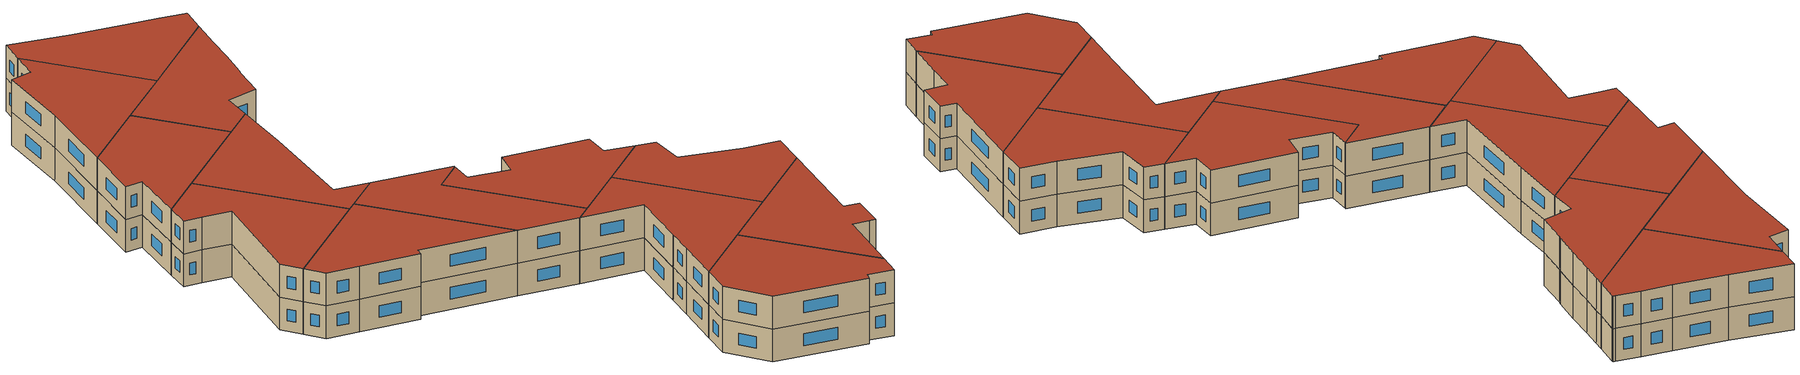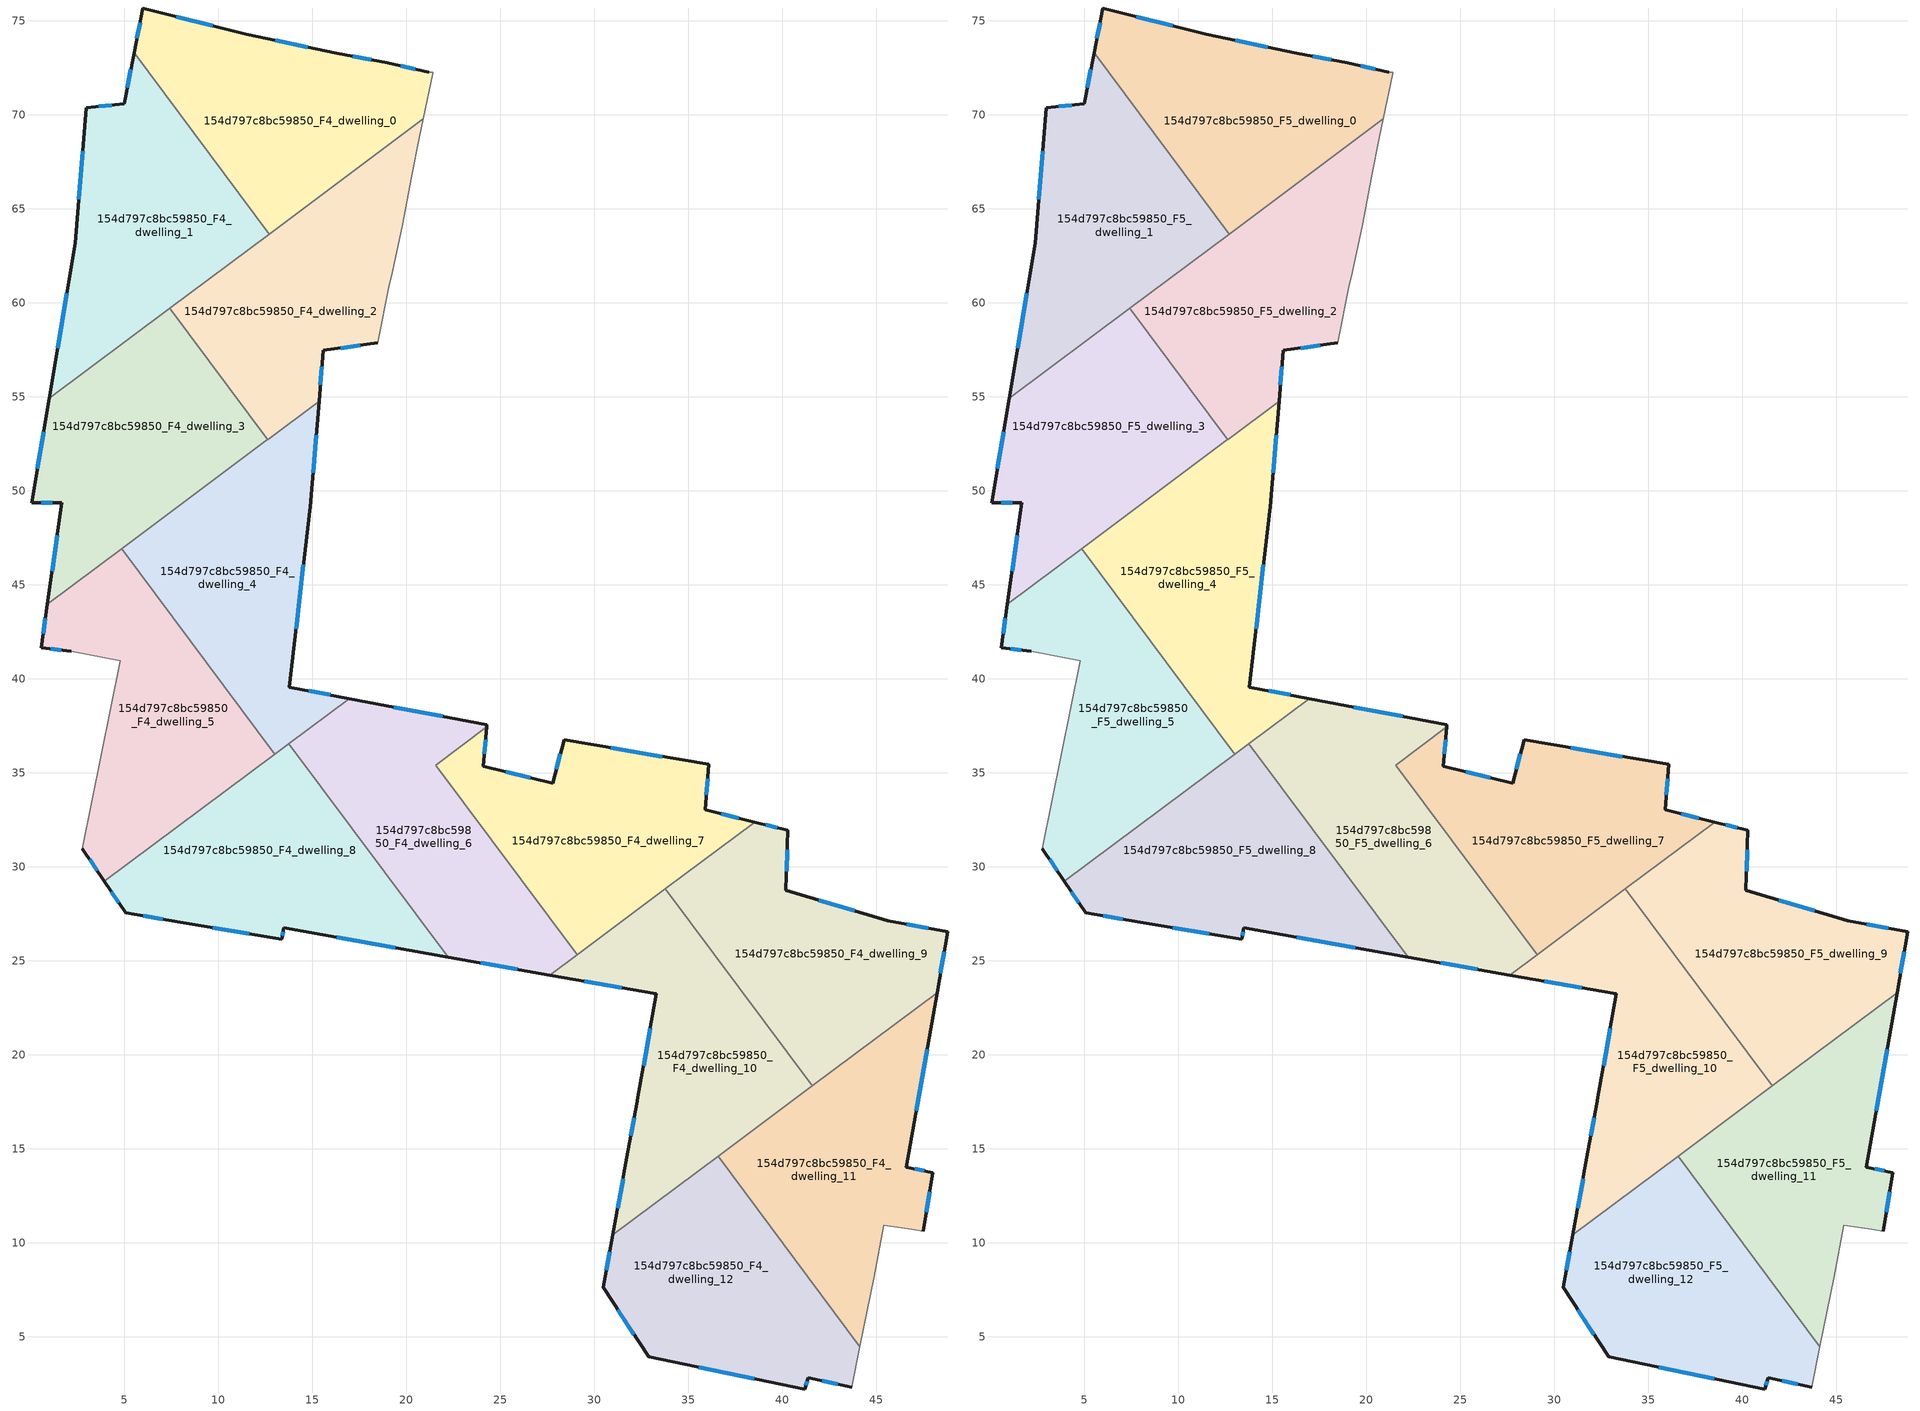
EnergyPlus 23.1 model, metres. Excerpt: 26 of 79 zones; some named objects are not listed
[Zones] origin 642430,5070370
154d797c8bc59850_F4_dwelling_0
 floor to 154d797c8bc59850_F3_dwelling_0 (EU_floor_Construction): 21.4,72.27 21.4,72.17 20.9,69.77 12.7,63.66 5.52,73.29 5.99,75.68 11.49,74.28 16.29,73.27 18.99,72.77 21.2,72.27 z12
 wall outside (EU_wall_Construction): 21.2,72.27 18.99,72.77 16.29,73.27 11.49,74.28 5.99,75.68 5.52,73.29 z12:15
 wall adiabatic (EU_wall_Construction): 20.9,69.77 21.4,72.17 21.4,72.27 21.2,72.27 z12:15
 wall to 154d797c8bc59850_F4_dwelling_1 (EU_wall_Construction): 5.52,73.29 12.7,63.66 z12:15
 wall to 154d797c8bc59850_F4_dwelling_2 (EU_wall_Construction): 12.7,63.66 20.9,69.77 z12:15
 window (EU_Window_Construction): 5.83,74.91 5.67,74.06 / 9.72,74.73 7.76,75.23 / 14.74,73.6 13.04,73.95 / 18.12,72.93 17.16,73.11 / 20.49,72.43 19.7,72.61 z12.97:14.03
154d797c8bc59850_F4_dwelling_1
 floor to 154d797c8bc59850_F3_dwelling_1 (EU_floor_Construction): 5.52,73.29 12.7,63.66 1,54.93 2.38,63.17 2.98,70.37 4.98,70.57 z12
 wall outside (EU_wall_Construction): 5.52,73.29 4.98,70.57 2.98,70.37 2.38,63.17 1,54.93 z12:15
 wall to 154d797c8bc59850_F4_dwelling_3 (EU_wall_Construction): 1,54.93 7.42,59.71 z12:15
 wall to 154d797c8bc59850_F4_dwelling_2 (EU_wall_Construction): 7.42,59.71 12.7,63.65 z12:15
 window (EU_Window_Construction): 2.79,68.05 2.57,65.49 / 4.34,70.51 3.63,70.44 / 5.35,72.41 5.16,71.45 / 1.94,60.51 1.45,57.58 z12.97:14.03
154d797c8bc59850_F4_dwelling_10
 floor to 154d797c8bc59850_F3_dwelling_10 (EU_floor_Construction): 33.79,28.82 41.6,18.34 30.99,10.42 31.79,14.83 32.29,17.53 32.3,17.58 33.29,23.23 27.64,24.23 z12
 wall outside (EU_wall_Construction): 27.64,24.23 33.29,23.23 32.3,17.58 32.29,17.53 31.79,14.83 30.99,10.42 z12:15
 wall to 154d797c8bc59850_F4_dwelling_9 (EU_wall_Construction): 41.6,18.34 33.79,28.82 z12:15
 wall to 154d797c8bc59850_F4_dwelling_7 (EU_wall_Construction): 33.79,28.82 29.09,25.31 z12:15
 wall to 154d797c8bc59850_F4_dwelling_12 (EU_wall_Construction): 30.99,10.42 36.58,14.59 z12:15
 wall to 154d797c8bc59850_F4_dwelling_6 (EU_wall_Construction): 29.09,25.31 27.64,24.23 z12:15
 wall to 154d797c8bc59850_F4_dwelling_11 (EU_wall_Construction): 36.58,14.59 41.6,18.34 z12:15
 window (EU_Window_Construction): 32.13,16.66 31.95,15.7 / 32.97,21.41 32.62,19.4 / 29.46,23.91 31.47,23.55 / 31.53,13.41 31.25,11.84 z12.97:14.03
154d797c8bc59850_F4_dwelling_11
 floor to 154d797c8bc59850_F3_dwelling_11 (EU_floor_Construction): 48.23,23.29 46.6,14.02 48,13.72 47.5,10.62 46.9,10.72 45.4,10.92 44.9,8.22 44.13,4.47 36.58,14.59 z12
 wall outside (EU_wall_Construction): 47.5,10.62 48,13.72 46.6,14.02 48.23,23.29 z12:15
 wall adiabatic (EU_wall_Construction): 44.13,4.47 44.9,8.22 45.4,10.92 46.9,10.72 47.5,10.62 z12:15
 wall to 154d797c8bc59850_F4_dwelling_12 (EU_wall_Construction): 36.58,14.59 44.13,4.47 z12:15
 wall to 154d797c8bc59850_F4_dwelling_9 (EU_wall_Construction): 48.23,23.29 41.61,18.34 z12:15
 window (EU_Window_Construction): 47.12,17.01 47.7,20.3 / 47.55,13.82 47.05,13.92 / 47.66,11.62 47.84,12.72 z12.97:14.03
154d797c8bc59850_F4_dwelling_12
 floor to 154d797c8bc59850_F3_dwelling_12 (EU_floor_Construction): 36.58,14.59 44.13,4.47 43.69,2.31 41.39,2.82 41.19,2.21 32.89,3.92 30.48,7.62 30.99,10.42 z12
 wall outside (EU_wall_Construction): 30.99,10.42 30.48,7.62 32.89,3.92 41.19,2.21 41.39,2.82 43.69,2.31 z12:15
 wall adiabatic (EU_wall_Construction): 43.69,2.31 44.13,4.47 z12:15
 window (EU_Window_Construction): 41.26,2.41 41.33,2.62 / 35.56,3.37 38.51,2.76 / 31.26,6.43 32.11,5.11 / 30.83,9.52 30.65,8.52 / 42.13,2.65 42.95,2.48 z12.97:14.03
154d797c8bc59850_F4_dwelling_2
 floor to 154d797c8bc59850_F3_dwelling_2 (EU_floor_Construction): 20.9,69.77 20.69,68.77 20.29,66.77 19.79,64.07 19.19,61.36 19.09,60.96 18.49,57.86 15.59,57.46 15.36,54.76 12.64,52.72 7.42,59.71 z12
 wall outside (EU_wall_Construction): 15.36,54.76 15.59,57.46 18.49,57.86 z12:15
 wall adiabatic (EU_wall_Construction): 18.49,57.86 19.09,60.96 19.19,61.36 19.79,64.07 20.29,66.77 20.69,68.77 20.9,69.77 z12:15
 wall to 154d797c8bc59850_F4_dwelling_3 (EU_wall_Construction): 7.42,59.71 12.64,52.72 z12:15
 wall to 154d797c8bc59850_F4_dwelling_4 (EU_wall_Construction): 12.64,52.72 15.36,54.76 z12:15
 window (EU_Window_Construction): 16.52,57.59 17.55,57.73 / 15.43,55.63 15.51,56.59 z12.97:14.03
154d797c8bc59850_F4_dwelling_3
 floor to 154d797c8bc59850_F3_dwelling_3 (EU_floor_Construction): 7.42,59.71 12.64,52.72 0.91,43.97 1.68,49.36 0.07,49.36 1,54.93 z12
 wall outside (EU_wall_Construction): 1,54.93 0.07,49.36 1.68,49.36 0.91,43.97 z12:15
 wall to 154d797c8bc59850_F4_dwelling_5 (EU_wall_Construction): 0.91,43.97 4.85,46.91 z12:15
 wall to 154d797c8bc59850_F4_dwelling_4 (EU_wall_Construction): 4.85,46.92 12.64,52.72 z12:15
 window (EU_Window_Construction): 1.43,47.62 1.15,45.71 / 0.59,49.36 1.16,49.36 / 0.7,53.13 0.37,51.16 z12.97:14.03
154d797c8bc59850_F4_dwelling_4
 floor to 154d797c8bc59850_F3_dwelling_4 (EU_floor_Construction): 15.36,54.76 14.89,49.16 13.78,39.55 16.98,38.94 13.01,35.98 4.85,46.92 z12
 wall outside (EU_wall_Construction): 16.98,38.94 13.78,39.55 14.89,49.16 15.36,54.76 z12:15
 wall to 154d797c8bc59850_F4_dwelling_5 (EU_wall_Construction): 4.85,46.92 13.01,35.98 z12:15
 wall to 154d797c8bc59850_F4_dwelling_6 (EU_wall_Construction): 13.76,36.54 16.98,38.94 z12:15
 wall to 154d797c8bc59850_F4_dwelling_8 (EU_wall_Construction): 13.01,35.98 13.76,36.54 z12:15
 window (EU_Window_Construction): 14.14,42.65 14.53,46.06 / 15.95,39.14 14.81,39.35 / 15.04,50.96 15.21,52.95 z12.97:14.03
154d797c8bc59850_F4_dwelling_5
 floor to 154d797c8bc59850_F3_dwelling_5 (EU_floor_Construction): 4.85,46.92 13.01,35.98 3.94,29.21 2.77,30.95 4.78,40.95 2.17,41.45 0.57,41.65 0.91,43.97 z12
 wall outside (EU_wall_Construction): 0.91,43.97 0.57,41.65 2.17,41.45 / 2.77,30.95 3.94,29.21 z12:15
 wall adiabatic (EU_wall_Construction): 2.17,41.45 4.78,40.95 2.77,30.95 z12:15
 wall to 154d797c8bc59850_F4_dwelling_8 (EU_wall_Construction): 3.94,29.21 13.01,35.98 z12:15
 window (EU_Window_Construction): 1.09,41.59 1.66,41.52 / 0.8,43.22 0.68,42.4 / 3.15,30.39 3.57,29.77 z12.97:14.03
154d797c8bc59850_F4_dwelling_6
 floor to 154d797c8bc59850_F3_dwelling_6 (EU_floor_Construction): 24.29,37.54 24.28,37.43 21.56,35.4 29.09,25.31 27.64,24.23 22.22,25.19 13.76,36.54 16.98,38.94 z12
 wall outside (EU_wall_Construction): 24.28,37.43 24.29,37.54 16.98,38.94 / 22.22,25.19 27.64,24.23 z12:15
 wall to 154d797c8bc59850_F4_dwelling_7 (EU_wall_Construction): 29.09,25.31 21.56,35.4 24.28,37.43 z12:15
 wall to 154d797c8bc59850_F4_dwelling_8 (EU_wall_Construction): 13.76,36.54 22.22,25.19 z12:15
 window (EU_Window_Construction): 21.93,37.99 19.34,38.49 / 23.97,24.88 25.89,24.54 z12.97:14.03
154d797c8bc59850_F4_dwelling_7
 floor to 154d797c8bc59850_F3_dwelling_7 (EU_floor_Construction): 36.1,35.44 35.9,33.04 38.55,32.37 29.09,25.31 21.56,35.4 24.28,37.43 24.09,35.34 27.79,34.44 28.39,36.74 z12
 wall outside (EU_wall_Construction): 38.55,32.37 35.9,33.04 36.1,35.44 28.39,36.74 27.79,34.44 24.09,35.34 24.28,37.43 z12:15
 wall to 154d797c8bc59850_F4_dwelling_9 (EU_wall_Construction): 33.79,28.82 38.55,32.37 z12:15
 window (EU_Window_Construction): 35.96,33.81 36.03,34.67 / 37.69,32.59 36.75,32.82 / 24.15,36.02 24.22,36.76 / 26.6,34.73 25.28,35.05 / 28.2,36 27.98,35.18 / 33.61,35.86 30.88,36.32 z12.97:14.03
154d797c8bc59850_F4_dwelling_8
 floor to 154d797c8bc59850_F3_dwelling_8 (EU_floor_Construction): 13.76,36.54 22.22,25.19 13.48,26.74 13.38,26.14 7.97,27.04 5.07,27.54 3.94,29.21 z12
 wall outside (EU_wall_Construction): 3.94,29.21 5.07,27.54 7.97,27.04 13.38,26.14 13.48,26.74 22.22,25.19 z12:15
 window (EU_Window_Construction): 9.72,26.75 11.63,26.43 / 6.01,27.38 7.04,27.2 / 4.31,28.67 4.71,28.08 / 16.3,26.24 19.4,25.69 / 13.41,26.33 13.45,26.55 z12.97:14.03
154d797c8bc59850_F4_dwelling_9
 floor to 154d797c8bc59850_F3_dwelling_9 (EU_floor_Construction): 48.8,26.53 48.23,23.29 41.6,18.34 33.79,28.82 38.55,32.37 40.3,31.94 40.2,28.74 45.6,27.13 z12
 wall outside (EU_wall_Construction): 48.23,23.29 48.8,26.53 45.6,27.13 40.2,28.74 40.3,31.94 38.55,32.37 z12:15
 window (EU_Window_Construction): 39.73,32.08 39.11,32.23 / 40.23,29.77 40.27,30.9 / 43.86,27.65 41.94,28.22 / 47.77,26.72 46.63,26.94 / 48.42,24.33 48.62,25.48 z12.97:14.03
154d797c8bc59850_F5_dwelling_0
 floor to 154d797c8bc59850_F4_dwelling_0 (EU_floor_Construction): 21.4,72.27 21.4,72.17 20.9,69.77 12.7,63.66 5.52,73.29 5.99,75.68 11.49,74.28 16.29,73.27 18.99,72.77 21.2,72.27 z15
 wall outside (EU_wall_Construction): 21.2,72.27 18.99,72.77 16.29,73.27 11.49,74.28 5.99,75.68 5.52,73.29 z15:18
 wall adiabatic (EU_wall_Construction): 20.9,69.77 21.4,72.17 21.4,72.27 21.2,72.27 z15:18
 wall to 154d797c8bc59850_F5_dwelling_1 (EU_wall_Construction): 5.52,73.29 12.7,63.66 z15:18
 wall to 154d797c8bc59850_F5_dwelling_2 (EU_wall_Construction): 12.7,63.66 20.9,69.77 z15:18
 window (EU_Window_Construction): 5.83,74.91 5.67,74.06 / 9.72,74.73 7.76,75.23 / 14.74,73.6 13.04,73.95 / 18.12,72.93 17.16,73.11 / 20.49,72.43 19.7,72.61 z15.97:17.03
 roof outside (EU_roof_Construction): 20.9,69.77 21.4,72.17 21.4,72.27 21.2,72.27 18.99,72.77 16.29,73.27 11.49,74.28 5.99,75.68 5.52,73.29 12.7,63.66 z18
154d797c8bc59850_F5_dwelling_1
 floor to 154d797c8bc59850_F4_dwelling_1 (EU_floor_Construction): 5.52,73.29 12.7,63.66 1,54.93 2.38,63.17 2.98,70.37 4.98,70.57 z15
 wall outside (EU_wall_Construction): 5.52,73.29 4.98,70.57 2.98,70.37 2.38,63.17 1,54.93 z15:18
 wall to 154d797c8bc59850_F5_dwelling_3 (EU_wall_Construction): 1,54.93 7.42,59.71 z15:18
 wall to 154d797c8bc59850_F5_dwelling_2 (EU_wall_Construction): 7.42,59.71 12.7,63.65 z15:18
 window (EU_Window_Construction): 2.79,68.05 2.57,65.49 / 4.34,70.51 3.63,70.44 / 5.35,72.41 5.16,71.45 / 1.94,60.51 1.45,57.58 z15.97:17.03
 roof outside (EU_roof_Construction): 12.7,63.66 5.52,73.29 4.98,70.57 2.98,70.37 2.38,63.17 1,54.93 z18
154d797c8bc59850_F5_dwelling_10
 floor to 154d797c8bc59850_F4_dwelling_10 (EU_floor_Construction): 33.79,28.82 41.6,18.34 30.99,10.42 31.79,14.83 32.29,17.53 32.3,17.58 33.29,23.23 27.64,24.23 z15
 wall outside (EU_wall_Construction): 27.64,24.23 33.29,23.23 32.3,17.58 32.29,17.53 31.79,14.83 30.99,10.42 z15:18
 wall to 154d797c8bc59850_F5_dwelling_9 (EU_wall_Construction): 41.6,18.34 33.79,28.82 z15:18
 wall to 154d797c8bc59850_F5_dwelling_7 (EU_wall_Construction): 33.79,28.82 29.09,25.31 z15:18
 wall to 154d797c8bc59850_F5_dwelling_12 (EU_wall_Construction): 30.99,10.42 36.58,14.59 z15:18
 wall to 154d797c8bc59850_F5_dwelling_6 (EU_wall_Construction): 29.09,25.31 27.64,24.23 z15:18
 wall to 154d797c8bc59850_F5_dwelling_11 (EU_wall_Construction): 36.58,14.59 41.6,18.34 z15:18
 window (EU_Window_Construction): 32.13,16.66 31.95,15.7 / 32.97,21.41 32.62,19.4 / 29.46,23.91 31.47,23.55 / 31.53,13.41 31.25,11.84 z15.97:17.03
 roof outside (EU_roof_Construction): 41.6,18.34 33.79,28.82 27.64,24.23 33.29,23.23 32.3,17.58 32.29,17.53 31.79,14.83 30.99,10.42 z18
154d797c8bc59850_F5_dwelling_11
 floor to 154d797c8bc59850_F4_dwelling_11 (EU_floor_Construction): 48.23,23.29 46.6,14.02 48,13.72 47.5,10.62 46.9,10.72 45.4,10.92 44.9,8.22 44.13,4.47 36.58,14.59 z15
 wall outside (EU_wall_Construction): 47.5,10.62 48,13.72 46.6,14.02 48.23,23.29 z15:18
 wall adiabatic (EU_wall_Construction): 44.13,4.47 44.9,8.22 45.4,10.92 46.9,10.72 47.5,10.62 z15:18
 wall to 154d797c8bc59850_F5_dwelling_12 (EU_wall_Construction): 36.58,14.59 44.13,4.47 z15:18
 wall to 154d797c8bc59850_F5_dwelling_9 (EU_wall_Construction): 48.23,23.29 41.61,18.34 z15:18
 window (EU_Window_Construction): 47.12,17.01 47.7,20.3 / 47.55,13.82 47.05,13.92 / 47.66,11.62 47.84,12.72 z15.97:17.03
 roof outside (EU_roof_Construction): 44.13,4.47 44.9,8.22 45.4,10.92 46.9,10.72 47.5,10.62 48,13.72 46.6,14.02 48.23,23.29 36.58,14.59 z18
154d797c8bc59850_F5_dwelling_12
 floor to 154d797c8bc59850_F4_dwelling_12 (EU_floor_Construction): 36.58,14.59 44.13,4.47 43.69,2.31 41.39,2.82 41.19,2.21 32.89,3.92 30.48,7.62 30.99,10.42 z15
 wall outside (EU_wall_Construction): 30.99,10.42 30.48,7.62 32.89,3.92 41.19,2.21 41.39,2.82 43.69,2.31 z15:18
 wall adiabatic (EU_wall_Construction): 43.69,2.31 44.13,4.47 z15:18
 window (EU_Window_Construction): 41.26,2.41 41.33,2.62 / 35.56,3.37 38.51,2.76 / 31.26,6.43 32.11,5.11 / 30.83,9.52 30.65,8.52 / 42.13,2.65 42.95,2.48 z15.97:17.03
 roof outside (EU_roof_Construction): 43.69,2.31 44.13,4.47 36.58,14.59 30.99,10.42 30.48,7.62 32.89,3.92 41.19,2.21 41.39,2.82 z18
154d797c8bc59850_F5_dwelling_2
 floor to 154d797c8bc59850_F4_dwelling_2 (EU_floor_Construction): 20.9,69.77 20.69,68.77 20.29,66.77 19.79,64.07 19.19,61.36 19.09,60.96 18.49,57.86 15.59,57.46 15.36,54.76 12.64,52.72 7.42,59.71 z15
 wall outside (EU_wall_Construction): 15.36,54.76 15.59,57.46 18.49,57.86 z15:18
 wall adiabatic (EU_wall_Construction): 18.49,57.86 19.09,60.96 19.19,61.36 19.79,64.07 20.29,66.77 20.69,68.77 20.9,69.77 z15:18
 wall to 154d797c8bc59850_F5_dwelling_3 (EU_wall_Construction): 7.42,59.71 12.64,52.72 z15:18
 wall to 154d797c8bc59850_F5_dwelling_4 (EU_wall_Construction): 12.64,52.72 15.36,54.76 z15:18
 window (EU_Window_Construction): 16.52,57.59 17.55,57.73 / 15.43,55.63 15.51,56.59 z15.97:17.03
 roof outside (EU_roof_Construction): 18.49,57.86 19.09,60.96 19.19,61.36 19.79,64.07 20.29,66.77 20.69,68.77 20.9,69.77 7.42,59.71 12.64,52.72 15.36,54.76 15.59,57.46 z18
154d797c8bc59850_F5_dwelling_3
 floor to 154d797c8bc59850_F4_dwelling_3 (EU_floor_Construction): 7.42,59.71 12.64,52.72 0.91,43.97 1.68,49.36 0.07,49.36 1,54.93 z15
 wall outside (EU_wall_Construction): 1,54.93 0.07,49.36 1.68,49.36 0.91,43.97 z15:18
 wall to 154d797c8bc59850_F5_dwelling_5 (EU_wall_Construction): 0.91,43.97 4.85,46.91 z15:18
 wall to 154d797c8bc59850_F5_dwelling_4 (EU_wall_Construction): 4.85,46.92 12.64,52.72 z15:18
 window (EU_Window_Construction): 1.43,47.62 1.15,45.71 / 0.59,49.36 1.16,49.36 / 0.7,53.13 0.37,51.16 z15.97:17.03
 roof outside (EU_roof_Construction): 12.64,52.72 7.42,59.71 1,54.93 0.07,49.36 1.68,49.36 0.91,43.97 z18
154d797c8bc59850_F5_dwelling_4
 floor to 154d797c8bc59850_F4_dwelling_4 (EU_floor_Construction): 15.36,54.76 14.89,49.16 13.78,39.55 16.98,38.94 13.01,35.98 4.85,46.92 z15
 wall outside (EU_wall_Construction): 16.98,38.94 13.78,39.55 14.89,49.16 15.36,54.76 z15:18
 wall to 154d797c8bc59850_F5_dwelling_5 (EU_wall_Construction): 4.85,46.92 13.01,35.98 z15:18
 wall to 154d797c8bc59850_F5_dwelling_6 (EU_wall_Construction): 13.76,36.54 16.98,38.94 z15:18
 wall to 154d797c8bc59850_F5_dwelling_8 (EU_wall_Construction): 13.01,35.98 13.76,36.54 z15:18
 window (EU_Window_Construction): 14.14,42.65 14.53,46.06 / 15.95,39.14 14.81,39.35 / 15.04,50.96 15.21,52.95 z15.97:17.03
 roof outside (EU_roof_Construction): 16.98,38.94 13.78,39.55 14.89,49.16 15.36,54.76 4.85,46.92 13.01,35.98 z18
154d797c8bc59850_F5_dwelling_5
 floor to 154d797c8bc59850_F4_dwelling_5 (EU_floor_Construction): 4.85,46.92 13.01,35.98 3.94,29.21 2.77,30.95 4.78,40.95 2.17,41.45 0.57,41.65 0.91,43.97 z15
 wall outside (EU_wall_Construction): 0.91,43.97 0.57,41.65 2.17,41.45 / 2.77,30.95 3.94,29.21 z15:18
 wall adiabatic (EU_wall_Construction): 2.17,41.45 4.78,40.95 2.77,30.95 z15:18
 wall to 154d797c8bc59850_F5_dwelling_8 (EU_wall_Construction): 3.94,29.21 13.01,35.98 z15:18
 window (EU_Window_Construction): 1.09,41.59 1.66,41.52 / 0.8,43.22 0.68,42.4 / 3.15,30.39 3.57,29.77 z15.97:17.03
 roof outside (EU_roof_Construction): 13.01,35.98 4.85,46.92 0.91,43.97 0.57,41.65 2.17,41.45 4.78,40.95 2.77,30.95 3.94,29.21 z18
154d797c8bc59850_F5_dwelling_6
 floor to 154d797c8bc59850_F4_dwelling_6 (EU_floor_Construction): 24.29,37.54 24.28,37.43 21.56,35.4 29.09,25.31 27.64,24.23 22.22,25.19 13.76,36.54 16.98,38.94 z15
 wall outside (EU_wall_Construction): 24.28,37.43 24.29,37.54 16.98,38.94 / 22.22,25.19 27.64,24.23 z15:18
 wall to 154d797c8bc59850_F5_dwelling_7 (EU_wall_Construction): 29.09,25.31 21.56,35.4 24.28,37.43 z15:18
 wall to 154d797c8bc59850_F5_dwelling_8 (EU_wall_Construction): 13.76,36.54 22.22,25.19 z15:18
 window (EU_Window_Construction): 21.93,37.99 19.34,38.49 / 23.97,24.88 25.89,24.54 z15.97:17.03
 roof outside (EU_roof_Construction): 29.09,25.31 21.56,35.4 24.28,37.43 24.29,37.54 16.98,38.94 13.76,36.54 22.22,25.19 27.64,24.23 z18
154d797c8bc59850_F5_dwelling_7
 floor to 154d797c8bc59850_F4_dwelling_7 (EU_floor_Construction): 36.1,35.44 35.9,33.04 38.55,32.37 29.09,25.31 21.56,35.4 24.28,37.43 24.09,35.34 27.79,34.44 28.39,36.74 z15
 wall outside (EU_wall_Construction): 38.55,32.37 35.9,33.04 36.1,35.44 28.39,36.74 27.79,34.44 24.09,35.34 24.28,37.43 z15:18
 wall to 154d797c8bc59850_F5_dwelling_9 (EU_wall_Construction): 33.79,28.82 38.55,32.37 z15:18
 window (EU_Window_Construction): 35.96,33.81 36.03,34.67 / 37.69,32.59 36.75,32.82 / 24.15,36.02 24.22,36.76 / 26.6,34.73 25.28,35.05 / 28.2,36 27.98,35.18 / 33.61,35.86 30.88,36.32 z15.97:17.03
 roof outside (EU_roof_Construction): 38.55,32.37 35.9,33.04 36.1,35.44 28.39,36.74 27.79,34.44 24.09,35.34 24.28,37.43 21.56,35.4 29.09,25.31 z18
154d797c8bc59850_F5_dwelling_8
 floor to 154d797c8bc59850_F4_dwelling_8 (EU_floor_Construction): 13.76,36.54 22.22,25.19 13.48,26.74 13.38,26.14 7.97,27.04 5.07,27.54 3.94,29.21 z15
 wall outside (EU_wall_Construction): 3.94,29.21 5.07,27.54 7.97,27.04 13.38,26.14 13.48,26.74 22.22,25.19 z15:18
 window (EU_Window_Construction): 9.72,26.75 11.63,26.43 / 6.01,27.38 7.04,27.2 / 4.31,28.67 4.71,28.08 / 16.3,26.24 19.4,25.69 / 13.41,26.33 13.45,26.55 z15.97:17.03
 roof outside (EU_roof_Construction): 22.22,25.19 13.76,36.54 3.94,29.21 5.07,27.54 7.97,27.04 13.38,26.14 13.48,26.74 z18
154d797c8bc59850_F5_dwelling_9
 floor to 154d797c8bc59850_F4_dwelling_9 (EU_floor_Construction): 48.8,26.53 48.23,23.29 41.6,18.34 33.79,28.82 38.55,32.37 40.3,31.94 40.2,28.74 45.6,27.13 z15
 wall outside (EU_wall_Construction): 48.23,23.29 48.8,26.53 45.6,27.13 40.2,28.74 40.3,31.94 38.55,32.37 z15:18
 window (EU_Window_Construction): 39.73,32.08 39.11,32.23 / 40.23,29.77 40.27,30.9 / 43.86,27.65 41.94,28.22 / 47.77,26.72 46.63,26.94 / 48.42,24.33 48.62,25.48 z15.97:17.03
 roof outside (EU_roof_Construction): 48.23,23.29 48.8,26.53 45.6,27.13 40.2,28.74 40.3,31.94 38.55,32.37 33.79,28.82 41.6,18.34 z18
[Building]
EU S2 Campaign: North Axis=0; Terrain=City; Solar Distribution=FullExterior
[Site:Location]
Lyon-Bron: Latitude=45.75; Longitude=5; Time Zone=1; Elevation=198
[SizingPeriod:WeatherFileDays]
AnnualSizingPeriod: Begin Month=1; Begin Day of Month=1; End Month=12; End Day of Month=31; Day of Week for Start Day=Monday; Use Weather File Daylight Saving Period=No; Use Weather File Rain and Snow Indicators=No
[MATERIAL]
EU_InternalMass_Material: Roughness=MediumRough; Thickness=0.1; Conductivity=1; Density=1800; Specific Heat=900; Thermal Absorptance=0.9; Solar Absorptance=0.7; Visible Absorptance=0.7
[MATERIAL:NOMASS] Roughness=MediumRough; Thermal Absorptance=0.9; Solar Absorptance=0.7; Visible Absorptance=0.7
Name | Thermal Resistance
EU_wall_NoMass | 1.1366
EU_roof_NoMass | 1.37278
EU_floor_NoMass | 1.85445
[WINDOWMATERIAL:SIMPLEGLAZINGSYSTEM]
EU_Window_SimpleGlazing: UFactor=2.60161; Solar Heat Gain Coefficient=0.76; Visible Transmittance=0.76
[CONSTRUCTION]
EU_wall_Construction: EU_wall_NoMass
EU_roof_Construction: EU_roof_NoMass
EU_floor_Construction: EU_floor_NoMass
EU_Window_Construction: EU_Window_SimpleGlazing
EU_InternalMass_Construction: EU_InternalMass_Material
[ZONE] Type=1; Multiplier=1; Ceiling Height=autocalculate; Floor Area=autocalculate; Part of Total Floor Area=Yes
Name | Volume
154d797c8bc59850_F4_dwelling_0; 154d797c8bc59850_F5_dwelling_0 | 297.719
154d797c8bc59850_F4_dwelling_1; 154d797c8bc59850_F5_dwelling_1 | 297.736
154d797c8bc59850_F4_dwelling_10; 154d797c8bc59850_F5_dwelling_10 | 297.745
154d797c8bc59850_F4_dwelling_11; 154d797c8bc59850_F5_dwelling_11 | 297.742
154d797c8bc59850_F4_dwelling_12; 154d797c8bc59850_F5_dwelling_12 | 297.713
154d797c8bc59850_F4_dwelling_2; 154d797c8bc59850_F5_dwelling_2 | 297.76
154d797c8bc59850_F4_dwelling_3; 154d797c8bc59850_F5_dwelling_3 | 297.743
154d797c8bc59850_F4_dwelling_4; 154d797c8bc59850_F5_dwelling_4 | 297.748
154d797c8bc59850_F4_dwelling_5; 154d797c8bc59850_F5_dwelling_5 | 297.727
154d797c8bc59850_F4_dwelling_6; 154d797c8bc59850_F5_dwelling_6; 154d797c8bc59850_F4_dwelling_9; 154d797c8bc59850_F5_dwelling_9 | 297.732
154d797c8bc59850_F4_dwelling_7; 154d797c8bc59850_F5_dwelling_7 | 297.722
154d797c8bc59850_F4_dwelling_8; 154d797c8bc59850_F5_dwelling_8 | 297.724
[INTERNALMASS] Construction=EU_InternalMass_Construction
Name | Zone or ZoneList | Surface Area
154d797c8bc59850_F4_dwelling_0_EU_InternalMass | 154d797c8bc59850_F4_dwelling_0 | 99.2396
154d797c8bc59850_F4_dwelling_1_EU_InternalMass | 154d797c8bc59850_F4_dwelling_1 | 99.2442
154d797c8bc59850_F4_dwelling_2_EU_InternalMass | 154d797c8bc59850_F4_dwelling_2 | 99.2535
154d797c8bc59850_F4_dwelling_3_EU_InternalMass | 154d797c8bc59850_F4_dwelling_3 | 99.2475
154d797c8bc59850_F4_dwelling_4_EU_InternalMass | 154d797c8bc59850_F4_dwelling_4 | 99.249
154d797c8bc59850_F4_dwelling_5_EU_InternalMass | 154d797c8bc59850_F4_dwelling_5 | 99.2439
154d797c8bc59850_F4_dwelling_6_EU_InternalMass | 154d797c8bc59850_F4_dwelling_6 | 99.244
154d797c8bc59850_F4_dwelling_7_EU_InternalMass | 154d797c8bc59850_F4_dwelling_7 | 99.242
154d797c8bc59850_F4_dwelling_8_EU_InternalMass | 154d797c8bc59850_F4_dwelling_8 | 99.245
154d797c8bc59850_F4_dwelling_9_EU_InternalMass | 154d797c8bc59850_F4_dwelling_9 | 99.2434
154d797c8bc59850_F4_dwelling_10_EU_InternalMass | 154d797c8bc59850_F4_dwelling_10 | 99.2483
154d797c8bc59850_F4_dwelling_11_EU_InternalMass | 154d797c8bc59850_F4_dwelling_11 | 99.245
154d797c8bc59850_F4_dwelling_12_EU_InternalMass | 154d797c8bc59850_F4_dwelling_12 | 99.2386
154d797c8bc59850_F5_dwelling_0_EU_InternalMass | 154d797c8bc59850_F5_dwelling_0 | 99.2396
154d797c8bc59850_F5_dwelling_1_EU_InternalMass | 154d797c8bc59850_F5_dwelling_1 | 99.2442
154d797c8bc59850_F5_dwelling_2_EU_InternalMass | 154d797c8bc59850_F5_dwelling_2 | 99.2535
154d797c8bc59850_F5_dwelling_3_EU_InternalMass | 154d797c8bc59850_F5_dwelling_3 | 99.2475
154d797c8bc59850_F5_dwelling_4_EU_InternalMass | 154d797c8bc59850_F5_dwelling_4 | 99.249
154d797c8bc59850_F5_dwelling_5_EU_InternalMass | 154d797c8bc59850_F5_dwelling_5 | 99.2439
154d797c8bc59850_F5_dwelling_6_EU_InternalMass | 154d797c8bc59850_F5_dwelling_6 | 99.244
154d797c8bc59850_F5_dwelling_7_EU_InternalMass | 154d797c8bc59850_F5_dwelling_7 | 99.242
154d797c8bc59850_F5_dwelling_8_EU_InternalMass | 154d797c8bc59850_F5_dwelling_8 | 99.245
154d797c8bc59850_F5_dwelling_9_EU_InternalMass | 154d797c8bc59850_F5_dwelling_9 | 99.2434
154d797c8bc59850_F5_dwelling_10_EU_InternalMass | 154d797c8bc59850_F5_dwelling_10 | 99.2483
154d797c8bc59850_F5_dwelling_11_EU_InternalMass | 154d797c8bc59850_F5_dwelling_11 | 99.245
154d797c8bc59850_F5_dwelling_12_EU_InternalMass | 154d797c8bc59850_F5_dwelling_12 | 99.2386
[OTHEREQUIPMENT] Fuel Type=Electricity; Design Level Calculation Method=Watts/Area; Power per Zone Floor Area=1; Fraction Latent=0; Fraction Radiant=0; Fraction Lost=0; Carbon Dioxide Generation Rate=0; EndUse Subcategory=EU_Step8_InternalGains
Name | Zone or ZoneList or Space or SpaceList | Schedule
EU_Step8_InternalGain_154d797c8bc59850_F4_dwelling_0_f000 | 154d797c8bc59850_F4_dwelling_0 | EU_Step8_GainSchedule_154d797c8bc59850_F4_dwelling_0_f000
EU_Step8_InternalGain_154d797c8bc59850_F4_dwelling_1_f000 | 154d797c8bc59850_F4_dwelling_1 | EU_Step8_GainSchedule_154d797c8bc59850_F4_dwelling_1_f000
EU_Step8_InternalGain_154d797c8bc59850_F4_dwelling_2_f000 | 154d797c8bc59850_F4_dwelling_2 | EU_Step8_GainSchedule_154d797c8bc59850_F4_dwelling_2_f000
EU_Step8_InternalGain_154d797c8bc59850_F4_dwelling_3_f000 | 154d797c8bc59850_F4_dwelling_3 | EU_Step8_GainSchedule_154d797c8bc59850_F4_dwelling_3_f000
EU_Step8_InternalGain_154d797c8bc59850_F4_dwelling_4_f000 | 154d797c8bc59850_F4_dwelling_4 | EU_Step8_GainSchedule_154d797c8bc59850_F4_dwelling_4_f000
EU_Step8_InternalGain_154d797c8bc59850_F4_dwelling_5_f000 | 154d797c8bc59850_F4_dwelling_5 | EU_Step8_GainSchedule_154d797c8bc59850_F4_dwelling_5_f000
EU_Step8_InternalGain_154d797c8bc59850_F4_dwelling_6_f000 | 154d797c8bc59850_F4_dwelling_6 | EU_Step8_GainSchedule_154d797c8bc59850_F4_dwelling_6_f000
EU_Step8_InternalGain_154d797c8bc59850_F4_dwelling_7_f000 | 154d797c8bc59850_F4_dwelling_7 | EU_Step8_GainSchedule_154d797c8bc59850_F4_dwelling_7_f000
EU_Step8_InternalGain_154d797c8bc59850_F4_dwelling_8_f000 | 154d797c8bc59850_F4_dwelling_8 | EU_Step8_GainSchedule_154d797c8bc59850_F4_dwelling_8_f000
EU_Step8_InternalGain_154d797c8bc59850_F4_dwelling_9_f000 | 154d797c8bc59850_F4_dwelling_9 | EU_Step8_GainSchedule_154d797c8bc59850_F4_dwelling_9_f000
EU_Step8_InternalGain_154d797c8bc59850_F4_dwelling_10_f000 | 154d797c8bc59850_F4_dwelling_10 | EU_Step8_GainSchedule_154d797c8bc59850_F4_dwelling_10_f000
EU_Step8_InternalGain_154d797c8bc59850_F4_dwelling_11_f000 | 154d797c8bc59850_F4_dwelling_11 | EU_Step8_GainSchedule_154d797c8bc59850_F4_dwelling_11_f000
EU_Step8_InternalGain_154d797c8bc59850_F4_dwelling_12_f000 | 154d797c8bc59850_F4_dwelling_12 | EU_Step8_GainSchedule_154d797c8bc59850_F4_dwelling_12_f000
EU_Step8_InternalGain_154d797c8bc59850_F5_dwelling_0_f000 | 154d797c8bc59850_F5_dwelling_0 | EU_Step8_GainSchedule_154d797c8bc59850_F5_dwelling_0_f000
EU_Step8_InternalGain_154d797c8bc59850_F5_dwelling_1_f000 | 154d797c8bc59850_F5_dwelling_1 | EU_Step8_GainSchedule_154d797c8bc59850_F5_dwelling_1_f000
EU_Step8_InternalGain_154d797c8bc59850_F5_dwelling_2_f000 | 154d797c8bc59850_F5_dwelling_2 | EU_Step8_GainSchedule_154d797c8bc59850_F5_dwelling_2_f000
EU_Step8_InternalGain_154d797c8bc59850_F5_dwelling_3_f000 | 154d797c8bc59850_F5_dwelling_3 | EU_Step8_GainSchedule_154d797c8bc59850_F5_dwelling_3_f000
EU_Step8_InternalGain_154d797c8bc59850_F5_dwelling_4_f000 | 154d797c8bc59850_F5_dwelling_4 | EU_Step8_GainSchedule_154d797c8bc59850_F5_dwelling_4_f000
EU_Step8_InternalGain_154d797c8bc59850_F5_dwelling_5_f000 | 154d797c8bc59850_F5_dwelling_5 | EU_Step8_GainSchedule_154d797c8bc59850_F5_dwelling_5_f000
EU_Step8_InternalGain_154d797c8bc59850_F5_dwelling_6_f000 | 154d797c8bc59850_F5_dwelling_6 | EU_Step8_GainSchedule_154d797c8bc59850_F5_dwelling_6_f000
EU_Step8_InternalGain_154d797c8bc59850_F5_dwelling_7_f000 | 154d797c8bc59850_F5_dwelling_7 | EU_Step8_GainSchedule_154d797c8bc59850_F5_dwelling_7_f000
EU_Step8_InternalGain_154d797c8bc59850_F5_dwelling_8_f000 | 154d797c8bc59850_F5_dwelling_8 | EU_Step8_GainSchedule_154d797c8bc59850_F5_dwelling_8_f000
EU_Step8_InternalGain_154d797c8bc59850_F5_dwelling_9_f000 | 154d797c8bc59850_F5_dwelling_9 | EU_Step8_GainSchedule_154d797c8bc59850_F5_dwelling_9_f000
EU_Step8_InternalGain_154d797c8bc59850_F5_dwelling_10_f000 | 154d797c8bc59850_F5_dwelling_10 | EU_Step8_GainSchedule_154d797c8bc59850_F5_dwelling_10_f000
EU_Step8_InternalGain_154d797c8bc59850_F5_dwelling_11_f000 | 154d797c8bc59850_F5_dwelling_11 | EU_Step8_GainSchedule_154d797c8bc59850_F5_dwelling_11_f000
EU_Step8_InternalGain_154d797c8bc59850_F5_dwelling_12_f000 | 154d797c8bc59850_F5_dwelling_12 | EU_Step8_GainSchedule_154d797c8bc59850_F5_dwelling_12_f000
[ZONEVENTILATION:DESIGNFLOWRATE] Schedule=EU_AlwaysOn; Design Flow Rate Calculation Method=AirChanges/Hour; Air Changes per Hour=0.473019; Ventilation Type=Natural; Fan Pressure Rise=0; Fan Total Efficiency=1; Constant Term Coefficient=1; Temperature Term Coefficient=0; Velocity Term Coefficient=0; Velocity Squared Term Coefficient=0; Minimum Indoor Temperature=-100; Maximum Indoor Temperature=100; Delta Temperature=-100; Minimum Outdoor Temperature=-100; Maximum Outdoor Temperature=100; Maximum Wind Speed=40
Name | Zone or ZoneList or Space or SpaceList
EU_ConstantAir_154d797c8bc59850_F4_dwelling_0 | 154d797c8bc59850_F4_dwelling_0
EU_ConstantAir_154d797c8bc59850_F4_dwelling_1 | 154d797c8bc59850_F4_dwelling_1
EU_ConstantAir_154d797c8bc59850_F4_dwelling_2 | 154d797c8bc59850_F4_dwelling_2
EU_ConstantAir_154d797c8bc59850_F4_dwelling_3 | 154d797c8bc59850_F4_dwelling_3
EU_ConstantAir_154d797c8bc59850_F4_dwelling_4 | 154d797c8bc59850_F4_dwelling_4
EU_ConstantAir_154d797c8bc59850_F4_dwelling_5 | 154d797c8bc59850_F4_dwelling_5
EU_ConstantAir_154d797c8bc59850_F4_dwelling_6 | 154d797c8bc59850_F4_dwelling_6
EU_ConstantAir_154d797c8bc59850_F4_dwelling_7 | 154d797c8bc59850_F4_dwelling_7
EU_ConstantAir_154d797c8bc59850_F4_dwelling_8 | 154d797c8bc59850_F4_dwelling_8
EU_ConstantAir_154d797c8bc59850_F4_dwelling_9 | 154d797c8bc59850_F4_dwelling_9
EU_ConstantAir_154d797c8bc59850_F4_dwelling_10 | 154d797c8bc59850_F4_dwelling_10
EU_ConstantAir_154d797c8bc59850_F4_dwelling_11 | 154d797c8bc59850_F4_dwelling_11
EU_ConstantAir_154d797c8bc59850_F4_dwelling_12 | 154d797c8bc59850_F4_dwelling_12
EU_ConstantAir_154d797c8bc59850_F5_dwelling_0 | 154d797c8bc59850_F5_dwelling_0
EU_ConstantAir_154d797c8bc59850_F5_dwelling_1 | 154d797c8bc59850_F5_dwelling_1
EU_ConstantAir_154d797c8bc59850_F5_dwelling_2 | 154d797c8bc59850_F5_dwelling_2
EU_ConstantAir_154d797c8bc59850_F5_dwelling_3 | 154d797c8bc59850_F5_dwelling_3
EU_ConstantAir_154d797c8bc59850_F5_dwelling_4 | 154d797c8bc59850_F5_dwelling_4
EU_ConstantAir_154d797c8bc59850_F5_dwelling_5 | 154d797c8bc59850_F5_dwelling_5
EU_ConstantAir_154d797c8bc59850_F5_dwelling_6 | 154d797c8bc59850_F5_dwelling_6
EU_ConstantAir_154d797c8bc59850_F5_dwelling_7 | 154d797c8bc59850_F5_dwelling_7
EU_ConstantAir_154d797c8bc59850_F5_dwelling_8 | 154d797c8bc59850_F5_dwelling_8
EU_ConstantAir_154d797c8bc59850_F5_dwelling_9 | 154d797c8bc59850_F5_dwelling_9
EU_ConstantAir_154d797c8bc59850_F5_dwelling_10 | 154d797c8bc59850_F5_dwelling_10
EU_ConstantAir_154d797c8bc59850_F5_dwelling_11 | 154d797c8bc59850_F5_dwelling_11
EU_ConstantAir_154d797c8bc59850_F5_dwelling_12 | 154d797c8bc59850_F5_dwelling_12
[HVACTEMPLATE:THERMOSTAT] Constant Heating Setpoint=20; Constant Cooling Setpoint=50
EU_HeatOnly_154d797c8bc59850_F2_dwelling_2; EU_HeatOnly_154d797c8bc59850_F2_dwelling_3; EU_HeatOnly_154d797c8bc59850_F2_dwelling_4; EU_HeatOnly_154d797c8bc59850_F2_dwelling_5; EU_HeatOnly_154d797c8bc59850_F2_dwelling_6; EU_HeatOnly_154d797c8bc59850_F2_dwelling_7; EU_HeatOnly_154d797c8bc59850_F2_dwelling_8; EU_HeatOnly_154d797c8bc59850_F2_dwelling_9; EU_HeatOnly_154d797c8bc59850_F2_dwelling_10; EU_HeatOnly_154d797c8bc59850_F2_dwelling_11; EU_HeatOnly_154d797c8bc59850_F2_dwelling_12; EU_HeatOnly_154d797c8bc59850_F3_dwelling_0; EU_HeatOnly_154d797c8bc59850_F3_dwelling_1; EU_HeatOnly_154d797c8bc59850_F3_dwelling_2; EU_HeatOnly_154d797c8bc59850_F3_dwelling_3; EU_HeatOnly_154d797c8bc59850_F3_dwelling_4; EU_HeatOnly_154d797c8bc59850_F3_dwelling_5; EU_HeatOnly_154d797c8bc59850_F3_dwelling_6; EU_HeatOnly_154d797c8bc59850_F3_dwelling_7; EU_HeatOnly_154d797c8bc59850_F3_dwelling_8; EU_HeatOnly_154d797c8bc59850_F3_dwelling_9; EU_HeatOnly_154d797c8bc59850_F3_dwelling_10; EU_HeatOnly_154d797c8bc59850_F3_dwelling_11; EU_HeatOnly_154d797c8bc59850_F3_dwelling_12; EU_HeatOnly_154d797c8bc59850_F4_dwelling_0; EU_HeatOnly_154d797c8bc59850_F4_dwelling_1; EU_HeatOnly_154d797c8bc59850_F4_dwelling_2; EU_HeatOnly_154d797c8bc59850_F4_dwelling_3; EU_HeatOnly_154d797c8bc59850_F4_dwelling_4; EU_HeatOnly_154d797c8bc59850_F4_dwelling_5; EU_HeatOnly_154d797c8bc59850_F4_dwelling_6; EU_HeatOnly_154d797c8bc59850_F4_dwelling_7; EU_HeatOnly_154d797c8bc59850_F4_dwelling_8; EU_HeatOnly_154d797c8bc59850_F4_dwelling_9; EU_HeatOnly_154d797c8bc59850_F4_dwelling_10; EU_HeatOnly_154d797c8bc59850_F4_dwelling_11; EU_HeatOnly_154d797c8bc59850_F4_dwelling_12
[HVACTEMPLATE:ZONE:IDEALLOADSAIRSYSTEM] System Availability Schedule=EU_AlwaysOn; Maximum Heating Supply Air Temperature=50; Minimum Cooling Supply Air Temperature=13; Maximum Heating Supply Air Humidity Ratio=0.0156; Minimum Cooling Supply Air Humidity Ratio=0.0077; Heating Limit=NoLimit; Cooling Limit=NoLimit; Heating Availability Schedule=EU_AlwaysOn; Cooling Availability Schedule=EU_CoolingOff; Dehumidification Control Type=ConstantSensibleHeatRatio; Cooling Sensible Heat Ratio=0.7; Dehumidification Setpoint=60; Humidification Control Type=None; Humidification Setpoint=30; Outdoor Air Method=None; Outdoor Air Flow Rate per Person=0.00944; Outdoor Air Flow Rate per Zone Floor Area=0; Outdoor Air Flow Rate per Zone=0; Demand Controlled Ventilation Type=None; Outdoor Air Economizer Type=NoEconomizer; Heat Recovery Type=None; Sensible Heat Recovery Effectiveness=0.7; Latent Heat Recovery Effectiveness=0.65
Name | Template Thermostat
154d797c8bc59850_F4_dwelling_0 | EU_HeatOnly_154d797c8bc59850_F4_dwelling_0
154d797c8bc59850_F4_dwelling_1 | EU_HeatOnly_154d797c8bc59850_F4_dwelling_1
154d797c8bc59850_F4_dwelling_2 | EU_HeatOnly_154d797c8bc59850_F4_dwelling_2
154d797c8bc59850_F4_dwelling_3 | EU_HeatOnly_154d797c8bc59850_F4_dwelling_3
154d797c8bc59850_F4_dwelling_4 | EU_HeatOnly_154d797c8bc59850_F4_dwelling_4
154d797c8bc59850_F4_dwelling_5 | EU_HeatOnly_154d797c8bc59850_F4_dwelling_5
154d797c8bc59850_F4_dwelling_6 | EU_HeatOnly_154d797c8bc59850_F4_dwelling_6
154d797c8bc59850_F4_dwelling_7 | EU_HeatOnly_154d797c8bc59850_F4_dwelling_7
154d797c8bc59850_F4_dwelling_8 | EU_HeatOnly_154d797c8bc59850_F4_dwelling_8
154d797c8bc59850_F4_dwelling_9 | EU_HeatOnly_154d797c8bc59850_F4_dwelling_9
154d797c8bc59850_F4_dwelling_10 | EU_HeatOnly_154d797c8bc59850_F4_dwelling_10
154d797c8bc59850_F4_dwelling_11 | EU_HeatOnly_154d797c8bc59850_F4_dwelling_11
154d797c8bc59850_F4_dwelling_12 | EU_HeatOnly_154d797c8bc59850_F4_dwelling_12
154d797c8bc59850_F5_dwelling_0 | EU_HeatOnly_154d797c8bc59850_F5_dwelling_0
154d797c8bc59850_F5_dwelling_1 | EU_HeatOnly_154d797c8bc59850_F5_dwelling_1
154d797c8bc59850_F5_dwelling_2 | EU_HeatOnly_154d797c8bc59850_F5_dwelling_2
154d797c8bc59850_F5_dwelling_3 | EU_HeatOnly_154d797c8bc59850_F5_dwelling_3
154d797c8bc59850_F5_dwelling_4 | EU_HeatOnly_154d797c8bc59850_F5_dwelling_4
154d797c8bc59850_F5_dwelling_5 | EU_HeatOnly_154d797c8bc59850_F5_dwelling_5
154d797c8bc59850_F5_dwelling_6 | EU_HeatOnly_154d797c8bc59850_F5_dwelling_6
154d797c8bc59850_F5_dwelling_7 | EU_HeatOnly_154d797c8bc59850_F5_dwelling_7
154d797c8bc59850_F5_dwelling_8 | EU_HeatOnly_154d797c8bc59850_F5_dwelling_8
154d797c8bc59850_F5_dwelling_9 | EU_HeatOnly_154d797c8bc59850_F5_dwelling_9
154d797c8bc59850_F5_dwelling_10 | EU_HeatOnly_154d797c8bc59850_F5_dwelling_10
154d797c8bc59850_F5_dwelling_11 | EU_HeatOnly_154d797c8bc59850_F5_dwelling_11
154d797c8bc59850_F5_dwelling_12 | EU_HeatOnly_154d797c8bc59850_F5_dwelling_12
[SIZING:ZONE] Zone Cooling Design Supply Air Temperature Input Method=SupplyAirTemperature; Zone Cooling Design Supply Air Temperature=13; Zone Heating Design Supply Air Temperature Input Method=SupplyAirTemperature; Zone Heating Design Supply Air Temperature=50; Zone Cooling Design Supply Air Humidity Ratio=0.008; Zone Heating Design Supply Air Humidity Ratio=0.008; Cooling Design Air Flow Method=DesignDay; Cooling Design Air Flow Rate=0; Cooling Minimum Air Flow per Zone Floor Area=0.000762; Cooling Minimum Air Flow=0; Cooling Minimum Air Flow Fraction=0.2; Heating Design Air Flow Method=DesignDay; Heating Design Air Flow Rate=0; Heating Maximum Air Flow per Zone Floor Area=0.002032; Heating Maximum Air Flow=0.141576; Heating Maximum Air Flow Fraction=0.3; Account for Dedicated Outdoor Air System=No; Dedicated Outdoor Air System Control Strategy=NeutralSupplyAir; Dedicated Outdoor Air Low Setpoint Temperature for Design=autosize; Dedicated Outdoor Air High Setpoint Temperature for Design=autosize; Zone Load Sizing Method=Sensible Load Only No Latent Load; Zone Latent Cooling Design Supply Air Humidity Ratio Input Method=HumidityRatioDifference; Zone Cooling Design Supply Air Humidity Ratio Difference=0.005; Zone Latent Heating Design Supply Air Humidity Ratio Input Method=HumidityRatioDifference; Zone Humidification Design Supply Air Humidity Ratio Difference=0.005
154d797c8bc59850_F4_dwelling_0; 154d797c8bc59850_F4_dwelling_1; 154d797c8bc59850_F4_dwelling_2; 154d797c8bc59850_F4_dwelling_3; 154d797c8bc59850_F4_dwelling_4; 154d797c8bc59850_F4_dwelling_5; 154d797c8bc59850_F4_dwelling_6; 154d797c8bc59850_F4_dwelling_7; 154d797c8bc59850_F4_dwelling_8; 154d797c8bc59850_F4_dwelling_9; 154d797c8bc59850_F4_dwelling_10; 154d797c8bc59850_F4_dwelling_11; 154d797c8bc59850_F4_dwelling_12; 154d797c8bc59850_F5_dwelling_0; 154d797c8bc59850_F5_dwelling_1; 154d797c8bc59850_F5_dwelling_2; 154d797c8bc59850_F5_dwelling_3; 154d797c8bc59850_F5_dwelling_4; 154d797c8bc59850_F5_dwelling_5; 154d797c8bc59850_F5_dwelling_6; 154d797c8bc59850_F5_dwelling_7; 154d797c8bc59850_F5_dwelling_8; 154d797c8bc59850_F5_dwelling_9; 154d797c8bc59850_F5_dwelling_10; 154d797c8bc59850_F5_dwelling_11; 154d797c8bc59850_F5_dwelling_12
[SCHEDULE:CONSTANT]
Name | Hourly Value
EU_AlwaysOn | 1
EU_CoolingOff | 0
[SCHEDULE:FILE] Column Number=1; Rows to Skip at Top=0; Number of Hours of Data=8760; Column Separator=Comma; Interpolate to Timestep=No; Minutes per Item=60; Adjust Schedule for Daylight Savings=Yes
Name | File
EU_Step8_GainSchedule_154d797c8bc59850_F4_dwelling_0_f000 | ../../schedules/154d797c8bc59850/154d797c8bc59850_F4_dwelling_0_f000_gain.csv
EU_Step8_GainSchedule_154d797c8bc59850_F4_dwelling_1_f000 | ../../schedules/154d797c8bc59850/154d797c8bc59850_F4_dwelling_1_f000_gain.csv
EU_Step8_GainSchedule_154d797c8bc59850_F4_dwelling_2_f000 | ../../schedules/154d797c8bc59850/154d797c8bc59850_F4_dwelling_2_f000_gain.csv
EU_Step8_GainSchedule_154d797c8bc59850_F4_dwelling_3_f000 | ../../schedules/154d797c8bc59850/154d797c8bc59850_F4_dwelling_3_f000_gain.csv
EU_Step8_GainSchedule_154d797c8bc59850_F4_dwelling_4_f000 | ../../schedules/154d797c8bc59850/154d797c8bc59850_F4_dwelling_4_f000_gain.csv
EU_Step8_GainSchedule_154d797c8bc59850_F4_dwelling_5_f000 | ../../schedules/154d797c8bc59850/154d797c8bc59850_F4_dwelling_5_f000_gain.csv
EU_Step8_GainSchedule_154d797c8bc59850_F4_dwelling_6_f000 | ../../schedules/154d797c8bc59850/154d797c8bc59850_F4_dwelling_6_f000_gain.csv
EU_Step8_GainSchedule_154d797c8bc59850_F4_dwelling_7_f000 | ../../schedules/154d797c8bc59850/154d797c8bc59850_F4_dwelling_7_f000_gain.csv
EU_Step8_GainSchedule_154d797c8bc59850_F4_dwelling_8_f000 | ../../schedules/154d797c8bc59850/154d797c8bc59850_F4_dwelling_8_f000_gain.csv
EU_Step8_GainSchedule_154d797c8bc59850_F4_dwelling_9_f000 | ../../schedules/154d797c8bc59850/154d797c8bc59850_F4_dwelling_9_f000_gain.csv
EU_Step8_GainSchedule_154d797c8bc59850_F4_dwelling_10_f000 | ../../schedules/154d797c8bc59850/154d797c8bc59850_F4_dwelling_10_f000_gain.csv
EU_Step8_GainSchedule_154d797c8bc59850_F4_dwelling_11_f000 | ../../schedules/154d797c8bc59850/154d797c8bc59850_F4_dwelling_11_f000_gain.csv
EU_Step8_GainSchedule_154d797c8bc59850_F4_dwelling_12_f000 | ../../schedules/154d797c8bc59850/154d797c8bc59850_F4_dwelling_12_f000_gain.csv
EU_Step8_GainSchedule_154d797c8bc59850_F5_dwelling_0_f000 | ../../schedules/154d797c8bc59850/154d797c8bc59850_F5_dwelling_0_f000_gain.csv
EU_Step8_GainSchedule_154d797c8bc59850_F5_dwelling_1_f000 | ../../schedules/154d797c8bc59850/154d797c8bc59850_F5_dwelling_1_f000_gain.csv
EU_Step8_GainSchedule_154d797c8bc59850_F5_dwelling_2_f000 | ../../schedules/154d797c8bc59850/154d797c8bc59850_F5_dwelling_2_f000_gain.csv
EU_Step8_GainSchedule_154d797c8bc59850_F5_dwelling_3_f000 | ../../schedules/154d797c8bc59850/154d797c8bc59850_F5_dwelling_3_f000_gain.csv
EU_Step8_GainSchedule_154d797c8bc59850_F5_dwelling_4_f000 | ../../schedules/154d797c8bc59850/154d797c8bc59850_F5_dwelling_4_f000_gain.csv
EU_Step8_GainSchedule_154d797c8bc59850_F5_dwelling_5_f000 | ../../schedules/154d797c8bc59850/154d797c8bc59850_F5_dwelling_5_f000_gain.csv
EU_Step8_GainSchedule_154d797c8bc59850_F5_dwelling_6_f000 | ../../schedules/154d797c8bc59850/154d797c8bc59850_F5_dwelling_6_f000_gain.csv
EU_Step8_GainSchedule_154d797c8bc59850_F5_dwelling_7_f000 | ../../schedules/154d797c8bc59850/154d797c8bc59850_F5_dwelling_7_f000_gain.csv
EU_Step8_GainSchedule_154d797c8bc59850_F5_dwelling_8_f000 | ../../schedules/154d797c8bc59850/154d797c8bc59850_F5_dwelling_8_f000_gain.csv
EU_Step8_GainSchedule_154d797c8bc59850_F5_dwelling_9_f000 | ../../schedules/154d797c8bc59850/154d797c8bc59850_F5_dwelling_9_f000_gain.csv
EU_Step8_GainSchedule_154d797c8bc59850_F5_dwelling_10_f000 | ../../schedules/154d797c8bc59850/154d797c8bc59850_F5_dwelling_10_f000_gain.csv
EU_Step8_GainSchedule_154d797c8bc59850_F5_dwelling_11_f000 | ../../schedules/154d797c8bc59850/154d797c8bc59850_F5_dwelling_11_f000_gain.csv
EU_Step8_GainSchedule_154d797c8bc59850_F5_dwelling_12_f000 | ../../schedules/154d797c8bc59850/154d797c8bc59850_F5_dwelling_12_f000_gain.csv
